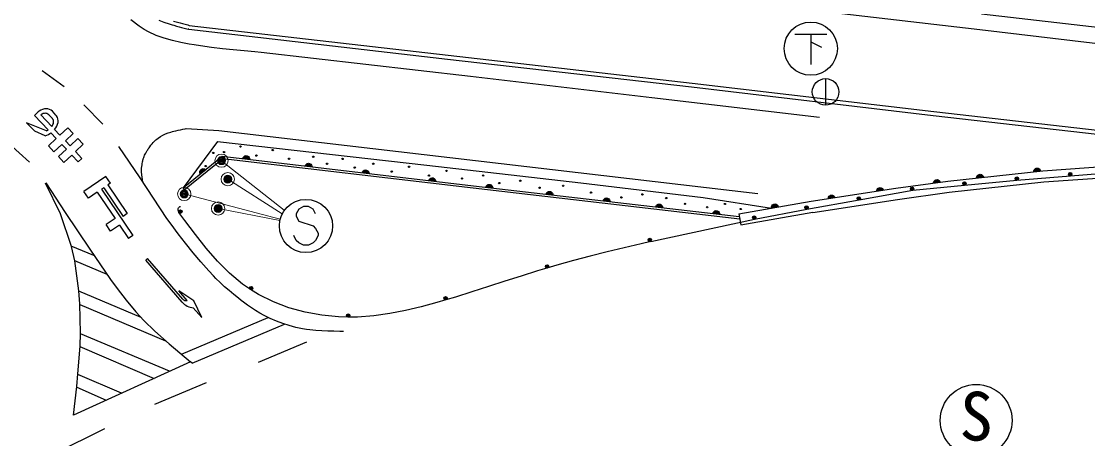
# Model space of a CAD drawing. Units: millimetres at full size, sheet at 1:1000; details may follow other scales. Extents: x 40000 to 680000, y 20000 to 380000.
# Drawn here: x 313768 to 353849, y 290977 to 306668 of the extents above; entities that cross this region are included whole.
import ezdxf
from ezdxf.enums import TextEntityAlignment as Align

# ---------------------------------------------------------------- set-up
doc = ezdxf.new("R2010")
doc.units = ezdxf.units.MM
doc.header["$LTSCALE"] = 1000
doc.header["$PDMODE"] = 32
doc.header["$PDSIZE"] = 500
for name, color, linetype, lineweight in [('M-BGD', 7, 'Continuous', 25), ('M-BGD-EXST', 7, 'Continuous', 25), ('M-STR-HTXT', 7, 'Continuous', 13), ('M-STR-STRC', 7, 'Continuous', 25)]:
    doc.layers.add(name, color=color, linetype=linetype, lineweight=lineweight)
doc.styles.add('ＭＳ ゴシック', font='')
doc.styles.get('ＭＳ ゴシック').set_extended_font_data('MS Gothic')

msp = doc.modelspace()

# ---------------------------------------------------------------- linework, layer by layer
at = {"layer": 'M-BGD'}
for p, q in [((349789, 306344), (344074, 307018)), ((318935, 306710), (319131, 306636)), ((319131, 306636), (319328, 306571)), ((319486, 306679), (319541, 306663)), ((319541, 306663), (319638, 306635)), ((319638, 306635), (319734, 306609)), ((354929, 306346), (349859, 306940)), ((319328, 306571), (319442, 306536)), ((319442, 306536), (319500, 306519)), ((319500, 306519), (319597, 306491)), ((319597, 306491), (319695, 306464)), ((319695, 306464), (319791, 306438)), ((319734, 306609), (319830, 306583)), ((319791, 306438), (319888, 306412)), ((319830, 306583), (319926, 306557)), ((319888, 306412), (319984, 306387)), ((319926, 306557), (320022, 306532)), ((319984, 306387), (320040, 306372)), ((320022, 306532), (320078, 306517)), ((320061, 306368), (320040, 306372)), ((320061, 306368), (329790, 305247)), ((320078, 306517), (329807, 305396)), ((354859, 305750), (349789, 306344)), ((329790, 305247), (338963, 304199)), ((329807, 305396), (338980, 304348)), ((338980, 304348), (348061, 303282)), ((343998, 304513), (343998, 303513)), ((338963, 304199), (348044, 303133)), ((348044, 303133), (355964, 302230)), ((348061, 303282), (355981, 302379)), ((321141, 302151), (319853, 300409)), ((321141, 302151), (329004, 301256)), ((319853, 300409), (321318, 301593)), ((319904, 300347), (321342, 301510)), ((321318, 301593), (330760, 300481)), ((321342, 301510), (330750, 300402)), ((322095, 301523), (322109, 301553)), ((322353, 301494), (322095, 301523)), ((322344, 301510), (322107, 301538)), ((322109, 301553), (322127, 301577)), ((322114, 301552), (322341, 301526)), ((322337, 301542), (322121, 301567)), ((322127, 301577), (322156, 301600)), ((322138, 301581), (322324, 301560)), ((322156, 301600), (322184, 301612)), ((322310, 301577), (322156, 301595)), ((322183, 301607), (322286, 301595)), ((322184, 301612), (322216, 301619)), ((322216, 301619), (322257, 301614)), ((322257, 301614), (322287, 301600)), ((322287, 301600), (322311, 301582)), ((322311, 301582), (322333, 301553)), ((322333, 301553), (322346, 301526)), ((322346, 301526), (322353, 301494)), ((320480, 300995), (320484, 301032)), ((320652, 301121), (320482, 300984)), ((320484, 301032), (320494, 301060)), ((320485, 301006), (320630, 301123)), ((320608, 301125), (320487, 301028)), ((320488, 300969), (320666, 301112)), ((320679, 301103), (320494, 300953)), ((320494, 301060), (320512, 301088)), ((320697, 301098), (320496, 300935)), ((320497, 301056), (320578, 301121)), ((320512, 301088), (320544, 301114)), ((320544, 301114), (320575, 301125)), ((320575, 301125), (320605, 301129)), ((320605, 301129), (320641, 301126)), ((320641, 301126), (320670, 301115)), ((320670, 301115), (320697, 301098)), ((324436, 301233), (324450, 301263)), ((324694, 301204), (324436, 301233)), ((324685, 301220), (324448, 301248)), ((324450, 301263), (324469, 301287)), ((324455, 301262), (324682, 301236)), ((324679, 301252), (324462, 301277)), ((324469, 301287), (324497, 301310)), ((324480, 301291), (324665, 301270)), ((324497, 301310), (324525, 301322)), ((324651, 301287), (324497, 301305)), ((324524, 301317), (324627, 301305)), ((324525, 301322), (324557, 301329)), ((324557, 301329), (324598, 301324)), ((324598, 301324), (324628, 301310)), ((324628, 301310), (324652, 301292)), ((324652, 301292), (324675, 301263)), ((324675, 301263), (324687, 301236)), ((324687, 301236), (324694, 301204)), ((326582, 300986), (326596, 301015)), ((326596, 301015), (326614, 301039)), ((326601, 301015), (326827, 300989)), ((326824, 301005), (326608, 301030)), ((326614, 301039), (326643, 301062)), ((326625, 301043), (326810, 301022)), ((326797, 301039), (326642, 301057)), ((326643, 301062), (326670, 301075)), ((326670, 301075), (326702, 301081)), ((326670, 301069), (326773, 301058)), ((326702, 301081), (326744, 301077)), ((326744, 301077), (326773, 301063)), ((326773, 301063), (326797, 301044)), ((326797, 301044), (326820, 301016)), ((326820, 301016), (326833, 300988)), ((329004, 301256), (334794, 300590)), ((348596, 300662), (352163, 301049)), ((351820, 301026), (351827, 301058)), ((352078, 301054), (351820, 301026)), ((351827, 301058), (351839, 301086)), ((352066, 301068), (351829, 301043)), ((351832, 301059), (352059, 301083)), ((352052, 301098), (351835, 301075)), ((351839, 301086), (351862, 301114)), ((351849, 301092), (352035, 301112)), ((351862, 301114), (351887, 301132)), ((352018, 301126), (351863, 301109)), ((351887, 301132), (351916, 301146)), ((351887, 301127), (351990, 301138)), ((351916, 301146), (351958, 301151)), ((351958, 301151), (351990, 301144)), ((351990, 301144), (352017, 301131)), ((352017, 301131), (352046, 301108)), ((352046, 301108), (352064, 301084)), ((352064, 301084), (352078, 301054)), ((352163, 301049), (356569, 301365)), ((353202, 300864), (355182, 301016)), ((320484, 300965), (320480, 300995)), ((320496, 300935), (320484, 300965)), ((326839, 300956), (326582, 300986)), ((326831, 300973), (326594, 301000)), ((326833, 300988), (326839, 300956)), ((329086, 300687), (329100, 300717)), ((329343, 300657), (329086, 300687)), ((329335, 300674), (329098, 300701)), ((329100, 300717), (329118, 300741)), ((329105, 300716), (329331, 300690)), ((329328, 300706), (329112, 300731)), ((329118, 300741), (329147, 300763)), ((329129, 300745), (329314, 300723)), ((329301, 300740), (329146, 300758)), ((329147, 300763), (329174, 300776)), ((329174, 300776), (329206, 300783)), ((329174, 300771), (329277, 300759)), ((329206, 300783), (329248, 300778)), ((329248, 300778), (329277, 300764)), ((329277, 300764), (329301, 300746)), ((329301, 300746), (329324, 300717)), ((329324, 300717), (329337, 300689)), ((329337, 300689), (329343, 300657)), ((346637, 300390), (348596, 300662)), ((348310, 300623), (348053, 300588)), ((348053, 300588), (348059, 300620)), ((348059, 300620), (348071, 300648)), ((348297, 300637), (348061, 300604)), ((348064, 300620), (348290, 300652)), ((348283, 300667), (348067, 300637)), ((348071, 300648), (348093, 300677)), ((348080, 300654), (348265, 300680)), ((348093, 300677), (348116, 300696)), ((348248, 300693), (348094, 300672)), ((348116, 300696), (348146, 300710)), ((348117, 300691), (348220, 300705)), ((348146, 300710), (348187, 300716)), ((348187, 300716), (348219, 300710)), ((348219, 300710), (348247, 300698)), ((348247, 300698), (348276, 300676)), ((348276, 300676), (348295, 300653)), ((348295, 300653), (348310, 300623)), ((348647, 300245), (352200, 300631)), ((349223, 300511), (351190, 300690)), ((349673, 300793), (349680, 300825)), ((349930, 300821), (349673, 300793)), ((349680, 300825), (349692, 300853)), ((349918, 300836), (349681, 300810)), ((349685, 300826), (349912, 300850)), ((349905, 300865), (349688, 300842)), ((349692, 300853), (349715, 300881)), ((349702, 300859), (349888, 300879)), ((349715, 300881), (349739, 300900)), ((349870, 300893), (349716, 300876)), ((349739, 300900), (349769, 300913)), ((349740, 300894), (349843, 300906)), ((349769, 300913), (349810, 300918)), ((349810, 300918), (349842, 300911)), ((349842, 300911), (349870, 300898)), ((349870, 300898), (349898, 300875)), ((349898, 300875), (349917, 300851)), ((349917, 300851), (349930, 300821)), ((351190, 300690), (353202, 300864)), ((352200, 300631), (356593, 300946)), ((319904, 300347), (319853, 300409)), ((330750, 300402), (340770, 299245)), ((330760, 300481), (340755, 299328)), ((331231, 300439), (331245, 300469)), ((331489, 300410), (331231, 300439)), ((331480, 300426), (331243, 300454)), ((331245, 300469), (331264, 300493)), ((331250, 300468), (331477, 300442)), ((331474, 300458), (331257, 300483)), ((331264, 300493), (331292, 300516)), ((331275, 300497), (331460, 300476)), ((331292, 300516), (331320, 300528)), ((331446, 300493), (331292, 300511)), ((331319, 300523), (331422, 300511)), ((331320, 300528), (331352, 300535)), ((331352, 300535), (331393, 300530)), ((331393, 300530), (331423, 300516)), ((331423, 300516), (331447, 300498)), ((331447, 300498), (331470, 300469)), ((331470, 300469), (331482, 300442)), ((331482, 300442), (331489, 300410)), ((333493, 300178), (333507, 300207)), ((333507, 300207), (333525, 300231)), ((333512, 300207), (333738, 300181)), ((333735, 300197), (333519, 300222)), ((333525, 300231), (333554, 300254)), ((333536, 300235), (333721, 300214)), ((333708, 300231), (333553, 300249)), ((333554, 300254), (333581, 300267)), ((333581, 300267), (333614, 300273)), ((333581, 300261), (333684, 300249)), ((333614, 300273), (333655, 300269)), ((333655, 300269), (333684, 300255)), ((333684, 300255), (333708, 300236)), ((333708, 300236), (333731, 300208)), ((333731, 300208), (333744, 300180)), ((334794, 300590), (339400, 300049)), ((343452, 299901), (346637, 300390)), ((345255, 299953), (347281, 300318)), ((346170, 300326), (345914, 300290)), ((345914, 300290), (345920, 300322)), ((345920, 300322), (345932, 300350)), ((346158, 300340), (345922, 300307)), ((345925, 300323), (346151, 300354)), ((346143, 300369), (345928, 300339)), ((345932, 300350), (345954, 300379)), ((345941, 300357), (346126, 300382)), ((345954, 300379), (345977, 300398)), ((346108, 300396), (345954, 300374)), ((345977, 300398), (346007, 300413)), ((345978, 300393), (346081, 300408)), ((346007, 300413), (346048, 300419)), ((346048, 300419), (346080, 300413)), ((346080, 300413), (346108, 300401)), ((346108, 300401), (346137, 300379)), ((346137, 300379), (346156, 300355)), ((346156, 300355), (346170, 300326)), ((346698, 299974), (348647, 300245)), ((347281, 300318), (349223, 300511)), ((333750, 300148), (333493, 300178)), ((333742, 300165), (333505, 300192)), ((333744, 300180), (333750, 300148)), ((335638, 299930), (335652, 299960)), ((335896, 299900), (335638, 299930)), ((335887, 299917), (335651, 299944)), ((335652, 299960), (335671, 299984)), ((335657, 299959), (335884, 299933)), ((335881, 299949), (335664, 299974)), ((335671, 299984), (335699, 300006)), ((335682, 299988), (335867, 299966)), ((335699, 300006), (335727, 300019)), ((335853, 299983), (335699, 300001)), ((335726, 300014), (335829, 300002)), ((335727, 300019), (335759, 300026)), ((335759, 300026), (335800, 300021)), ((335800, 300021), (335830, 300007)), ((335830, 300007), (335854, 299989)), ((335854, 299989), (335877, 299960)), ((335877, 299960), (335889, 299932)), ((335889, 299932), (335896, 299900)), ((339400, 300049), (341965, 299644)), ((340738, 299431), (343452, 299901)), ((342052, 299798), (342093, 299804)), ((342093, 299804), (342125, 299799)), ((342125, 299799), (342153, 299787)), ((343297, 299606), (345255, 299953)), ((343516, 299486), (346698, 299974)), ((344351, 300041), (344095, 300002)), ((344095, 300002), (344101, 300034)), ((344101, 300034), (344112, 300062)), ((344339, 300055), (344103, 300019)), ((344106, 300035), (344331, 300069)), ((344324, 300084), (344109, 300051)), ((344112, 300062), (344134, 300092)), ((344122, 300069), (344306, 300097)), ((344134, 300092), (344157, 300111)), ((344288, 300110), (344135, 300086)), ((344157, 300111), (344186, 300126)), ((344158, 300106), (344260, 300121)), ((344186, 300126), (344227, 300132)), ((344227, 300132), (344260, 300127)), ((344260, 300127), (344288, 300115)), ((344288, 300115), (344317, 300093)), ((344317, 300093), (344336, 300070)), ((344336, 300070), (344351, 300041)), ((319663, 299597), (319669, 299627)), ((319663, 299557), (319663, 299597)), ((319670, 299527), (319663, 299557)), ((319669, 299627), (319682, 299653)), ((319691, 299484), (319670, 299527)), ((319682, 299653), (319707, 299685)), ((319917, 299175), (319691, 299484)), ((319707, 299685), (319731, 299704)), ((319731, 299704), (319747, 299712)), ((337615, 299702), (337629, 299732)), ((337873, 299673), (337615, 299702)), ((337864, 299689), (337627, 299717)), ((337629, 299732), (337648, 299756)), ((337634, 299732), (337861, 299705)), ((337858, 299721), (337641, 299746)), ((337648, 299756), (337676, 299779)), ((337658, 299760), (337844, 299739)), ((337676, 299779), (337704, 299791)), ((337830, 299756), (337676, 299774)), ((337703, 299786), (337806, 299774)), ((337704, 299791), (337736, 299798)), ((337736, 299798), (337777, 299793)), ((337777, 299793), (337807, 299779)), ((337807, 299779), (337831, 299761)), ((337831, 299761), (337854, 299732)), ((337854, 299732), (337866, 299705)), ((337866, 299705), (337873, 299673)), ((339761, 299455), (339775, 299485)), ((340018, 299425), (339761, 299455)), ((340010, 299442), (339773, 299469)), ((339775, 299485), (339793, 299508)), ((339780, 299484), (340006, 299458)), ((340003, 299474), (339787, 299499)), ((339793, 299508), (339822, 299531)), ((339804, 299512), (339989, 299491)), ((339976, 299508), (339821, 299526)), ((339822, 299531), (339849, 299544)), ((339849, 299544), (339881, 299550)), ((339849, 299539), (339952, 299527)), ((339881, 299550), (339923, 299546)), ((339923, 299546), (339952, 299532)), ((339952, 299532), (339976, 299513)), ((339976, 299513), (339999, 299485)), ((339999, 299485), (340012, 299457)), ((340012, 299457), (340018, 299425)), ((340738, 299431), (340809, 299017)), ((340809, 299017), (343523, 299487)), ((341329, 299227), (343297, 299606)), ((342217, 299713), (341961, 299674)), ((341961, 299674), (341966, 299706)), ((341966, 299706), (341977, 299734)), ((342204, 299727), (341968, 299691)), ((341971, 299707), (342197, 299742)), ((342189, 299756), (341974, 299723)), ((341977, 299734), (341999, 299764)), ((341987, 299741), (342171, 299769)), ((341999, 299764), (342022, 299783)), ((342154, 299782), (342000, 299759)), ((342022, 299783), (342052, 299798)), ((342023, 299778), (342126, 299794)), ((342153, 299787), (342182, 299766)), ((342182, 299766), (342202, 299743)), ((342202, 299743), (342217, 299713)), ((320310, 298648), (319917, 299175)), ((337429, 298394), (341329, 299227)), ((320715, 298137), (320310, 298648)), ((337060, 298307), (336423, 298154)), ((337429, 298394), (337060, 298307)), ((321140, 297650), (320715, 298137)), ((335152, 297839), (334520, 297673)), ((335787, 297999), (335152, 297839)), ((336423, 298154), (335787, 297999)), ((321592, 297198), (321140, 297650)), ((333890, 297499), (333526, 297393)), ((334520, 297673), (333890, 297499)), ((322079, 296792), (321592, 297198)), ((332551, 297093), (331936, 296895)), ((333167, 297285), (332551, 297093)), ((333526, 297393), (333167, 297285)), ((322380, 296580), (322079, 296792)), ((331322, 296695), (330706, 296496)), ((331936, 296895), (331322, 296695)), ((322685, 296394), (322380, 296580)), ((323241, 296118), (322685, 296394)), ((329728, 296193), (329390, 296094)), ((330088, 296302), (329728, 296193)), ((330706, 296496), (330088, 296302)), ((323828, 295897), (323241, 296118)), ((324437, 295730), (323828, 295897)), ((328213, 295792), (327617, 295677)), ((328803, 295933), (328213, 295792)), ((329390, 296094), (328803, 295933)), ((325061, 295617), (324437, 295730)), ((325691, 295556), (325061, 295617)), ((326056, 295544), (325691, 295556)), ((326410, 295550), (326056, 295544)), ((327017, 295594), (326410, 295550)), ((327617, 295677), (327017, 295594))]:
    msp.add_line(p, q, dxfattribs=at)
for centre, radius in [((343998, 304013), 500), ((322007, 301960), 25), ((323220, 301829), 25), ((320982, 301721), 25), ((321388, 301753), 25), ((322602, 301622), 25), ((323830, 301502), 25), ((324743, 301577), 25), ((325845, 301496), 25), ((320699, 301225), 25), ((325260, 301313), 25), ((326298, 301169), 25), ((326996, 301314), 25), ((327692, 301018), 25), ((328341, 301203), 25), ((329749, 301042), 25), ((329091, 300866), 25), ((330330, 300759), 25), ((331127, 300867), 25), ((331730, 300589), 25), ((332524, 300676), 25), ((349218, 300574), 62.5), ((349218, 300574), 37.5), ((351186, 300753), 62.5), ((351186, 300753), 37.5), ((351186, 300753), 12.5), ((353192, 300926), 62.5), ((353192, 300926), 37.5), ((353192, 300926), 12.5), ((333248, 300412), 25), ((334135, 300488), 25), ((335182, 300228), 25), ((347246, 300376), 62.5), ((347246, 300376), 37.5), ((347246, 300376), 12.5), ((349218, 300574), 12.5), ((336324, 300050), 25), ((337111, 300161), 25), ((338007, 300022), 25), ((338710, 299806), 25), ((340216, 299800), 25), ((345243, 300010), 62.5), ((345243, 300010), 37.5), ((345243, 300010), 12.5), ((319748, 299512), 62.5), ((319748, 299512), 62.5), ((319748, 299512), 37.5), ((319748, 299512), 37.5), ((319748, 299512), 12.5), ((319748, 299512), 12.5), ((339546, 299675), 25), ((340807, 299612), 25), ((343280, 299669), 62.5), ((343280, 299669), 37.5), ((343280, 299669), 12.5), ((341315, 299292), 62.5), ((341315, 299292), 37.5), ((341315, 299292), 12.5), ((337390, 298450), 62.5), ((337390, 298450), 37.5), ((337390, 298450), 12.5), ((333531, 297455), 62.5), ((333531, 297455), 37.5), ((333531, 297455), 12.5), ((322402, 296640), 62.5), ((322402, 296640), 37.5), ((322402, 296640), 12.5), ((329714, 296257), 62.5), ((329714, 296257), 37.5), ((329714, 296257), 12.5), ((326059, 295607), 62.5), ((326059, 295607), 37.5), ((326059, 295607), 12.5)]:
    msp.add_circle(centre, radius, dxfattribs=at)
at = {"layer": 'M-BGD-EXST'}
for p, q in [((342841, 306191), (344041, 306191)), ((343441, 306191), (343441, 305041)), ((343441, 305891), (343841, 305691))]:
    msp.add_line(p, q, dxfattribs=at)
for centre, radius in [((343441, 305641), 1000), ((349658, 291666), 1350)]:
    msp.add_circle(centre, radius, dxfattribs=at)
at = {"layer": 'M-STR-HTXT'}
for p, q in [((321293, 301429), (323651, 299574)), ((321528, 300735), (323569, 299427)), ((319892, 300176), (323492, 299230)), ((321165, 299632), (323480, 299174))]:
    msp.add_line(p, q, dxfattribs=at)
for centre, radius in [((321293, 301429), 150), ((321293, 301429), 120), ((321293, 301429), 90), ((321293, 301429), 60), ((321293, 301429), 30), ((321293, 301429), 20), ((321528, 300735), 150), ((321528, 300735), 120), ((321528, 300735), 90), ((321528, 300735), 60), ((321528, 300735), 30), ((321528, 300735), 20), ((319892, 300176), 150), ((319892, 300176), 120), ((319892, 300176), 90), ((319892, 300176), 60), ((319892, 300176), 30), ((319892, 300176), 20), ((321165, 299632), 150), ((321165, 299632), 120), ((321165, 299632), 90), ((321165, 299632), 60), ((321165, 299632), 30), ((321165, 299632), 20)]:
    msp.add_circle(centre, radius, dxfattribs=at)
for p in [(321293, 301429), (321528, 300735), (319892, 300176), (321165, 299632)]:
    msp.add_point(p, dxfattribs=at)
at = {"layer": 'M-STR-STRC'}
for p, q in [((315373, 304203), (314548, 304804)), ((316831, 302798), (316116, 303532)), ((314398, 303262), (314262, 303133)), ((314262, 303133), (314776, 302587)), ((314435, 303290), (314398, 303262)), ((314499, 303329), (314435, 303290)), ((314567, 303357), (314499, 303329)), ((314512, 303160), (314501, 303152)), ((314501, 303152), (314912, 302716)), ((314549, 303182), (314512, 303160)), ((314587, 303198), (314549, 303182)), ((314637, 303374), (314567, 303357)), ((314627, 303208), (314587, 303198)), ((314666, 303211), (314627, 303208)), ((314705, 303380), (314637, 303374)), ((314704, 303207), (314666, 303211)), ((314739, 303197), (314704, 303207)), ((314771, 303373), (314705, 303380)), ((314770, 303180), (314739, 303197)), ((314797, 303157), (314770, 303180)), ((314833, 303355), (314771, 303373)), ((314934, 303011), (314797, 303157)), ((314887, 303325), (314833, 303355)), ((314934, 303286), (314887, 303325)), ((315071, 303140), (314934, 303286)), ((314941, 303003), (314934, 303011)), ((315094, 303112), (315071, 303140)), ((315125, 303058), (315094, 303112)), ((315144, 302998), (315125, 303058)), ((314270, 302532), (313966, 302855)), ((314713, 302545), (313966, 302855)), ((314912, 302716), (314938, 302751)), ((314938, 302751), (314958, 302788)), ((314961, 302974), (314941, 303003)), ((314958, 302788), (314972, 302827)), ((314974, 302941), (314961, 302974)), ((314972, 302827), (314980, 302866)), ((314980, 302905), (314974, 302941)), ((314980, 302866), (314980, 302905)), ((315015, 302607), (315063, 302665)), ((315015, 302607), (315221, 302388)), ((315063, 302665), (315102, 302729)), ((315102, 302729), (315130, 302797)), ((315130, 302797), (315147, 302865)), ((315152, 302933), (315144, 302998)), ((315147, 302865), (315152, 302933)), ((315516, 302667), (315221, 302388)), ((315516, 302667), (315722, 302449)), ((314669, 302366), (314270, 302532)), ((314669, 302366), (314728, 302384)), ((314713, 302545), (314741, 302560)), ((314728, 302384), (314786, 302410)), ((314741, 302560), (314767, 302579)), ((314767, 302579), (314776, 302587)), ((314786, 302410), (314840, 302446)), ((315084, 302260), (314789, 301981)), ((314840, 302446), (314879, 302478)), ((314879, 302478), (315084, 302260)), ((315722, 302449), (315427, 302170)), ((315894, 302267), (315598, 301988)), ((315894, 302267), (316099, 302048)), ((313303, 302070), (314072, 301377)), ((314994, 301763), (314789, 301981)), ((315290, 302041), (314994, 301763)), ((315461, 301860), (315166, 301581)), ((315290, 302041), (315461, 301860)), ((315427, 302170), (315598, 301988)), ((316099, 302048), (315804, 301770)), ((315166, 301581), (315372, 301363)), ((315667, 301641), (315372, 301363)), ((315667, 301641), (315907, 301386)), ((315804, 301770), (316044, 301515)), ((316044, 301515), (315907, 301386)), ((316950, 300830), (316121, 300271)), ((317117, 300581), (316950, 300830)), ((316288, 300023), (316121, 300271)), ((316625, 300250), (316288, 300023)), ((316625, 300250), (317296, 299255)), ((316869, 300414), (316781, 300354)), ((316781, 300354), (317954, 298613)), ((316869, 300414), (317595, 299336)), ((317117, 300581), (317024, 300519)), ((317024, 300519), (317750, 299441)), ((317750, 299441), (317595, 299336)), ((324194, 299610), (324103, 299429)), ((324103, 299429), (324103, 299338)), ((324376, 299701), (324194, 299610)), ((324558, 299701), (324376, 299701)), ((324740, 299610), (324558, 299701)), ((324831, 299429), (324740, 299610)), ((317296, 299255), (316959, 299028)), ((317126, 298779), (316959, 299028)), ((317463, 299006), (317126, 298779)), ((317463, 299006), (317798, 298508)), ((324103, 299338), (324194, 299156)), ((324194, 299156), (324740, 298974)), ((317954, 298613), (317798, 298508)), ((324103, 298429), (324013, 298610)), ((324740, 298974), (324831, 298883)), ((324831, 298883), (324922, 298701)), ((324922, 298610), (324831, 298429)), ((324922, 298701), (324922, 298610)), ((316500, 297868), (315645, 298210)), ((324194, 298338), (324103, 298429)), ((324376, 298247), (324194, 298338)), ((324558, 298247), (324376, 298247)), ((324740, 298338), (324558, 298247)), ((324831, 298429), (324740, 298338)), ((315771, 297680), (316984, 297166)), ((318447, 297689), (318515, 297748)), ((319820, 296104), (318447, 297689)), ((319837, 296222), (318515, 297748)), ((318271, 295527), (315928, 296528)), ((319998, 296174), (319683, 296537)), ((320252, 296156), (319683, 296537)), ((315967, 296019), (319191, 294657)), ((320547, 295539), (320233, 295902)), ((320547, 295539), (320252, 296156)), ((319787, 294153), (323048, 295531)), ((320190, 293815), (323662, 295283)), ((319341, 293509), (315991, 294923)), ((322682, 293855), (324500, 294615)), ((315973, 294443), (318760, 293244)), ((320190, 293815), (320129, 293867)), ((317538, 292688), (315891, 293388)), ((318782, 292271), (320728, 293088)), ((315853, 292913), (316957, 292424)), ((315012, 290425), (316903, 291363))]:
    msp.add_line(p, q, dxfattribs=at)
for points in [[(343767, 303056), (337469, 303793), (330648, 304588), (322787, 305493), (322549, 305515), (322141, 305553), (321733, 305593), (321324, 305638), (320915, 305688), (320505, 305745), (320267, 305782), (320081, 305813), (319761, 305873), (319445, 305945), (319135, 306034), (318835, 306141), (318545, 306272), (318384, 306360), (318196, 306480), (317888, 306719)], [(318335, 300625), (318286, 300997), (318281, 301065), (318281, 301081), (318281, 301089), (318282, 301103), (318284, 301128), (318287, 301153), (318297, 301206), (318309, 301272), (318315, 301310), (318327, 301386), (318334, 301423), (318341, 301459), (318346, 301479), (318353, 301504), (318368, 301547), (318384, 301590), (318403, 301632), (318423, 301673), (318445, 301715), (318458, 301738), (318468, 301755), (318485, 301784), (318503, 301813), (318521, 301841), (318540, 301870), (318559, 301898), (318570, 301914), (318594, 301948), (318637, 302006), (318681, 302062), (318728, 302115), (318777, 302167), (318828, 302215), (318858, 302241), (318906, 302278), (318994, 302336), (319087, 302387), (319185, 302432), (319286, 302471), (319389, 302506), (319450, 302523), (319498, 302536), (319582, 302557), (319667, 302576), (319752, 302594), (319837, 302610), (319922, 302626), (319966, 302634), (321190, 302560), (341457, 300195)], [(325878, 295008), (325746, 295010), (325517, 295013), (325290, 295019), (325063, 295029), (324837, 295046), (324613, 295069), (324483, 295087), (324338, 295111), (324087, 295163), (323840, 295227), (323595, 295304), (323356, 295393), (323121, 295494), (322893, 295608), (322732, 295698), (322573, 295793), (322417, 295894), (322264, 295999), (322114, 296109), (322028, 296174), (321925, 296254), (321750, 296396), (321578, 296542), (321410, 296692), (321245, 296847), (321084, 297005), (320993, 297098), (320814, 297287), (320514, 297623), (320225, 297969), (319944, 298322), (319669, 298682), (319397, 299046), (319242, 299256), (318736, 300014), (318229, 300787), (317437, 301965)], [(314685, 300594), (315418, 299482), (316339, 298102), (317124, 296964), (317365, 296621), (317709, 296185), (318068, 295752), (318367, 295421), (318786, 295016), (319320, 294544), (320129, 293867), (315731, 291866), (315857, 292942), (315893, 293419), (315974, 294460), (315991, 294938), (315966, 296044), (315927, 296539), (315776, 297658), (315650, 298197), (315239, 299431), (314673, 300582)]]:
    msp.add_lwpolyline(points, dxfattribs=at)
msp.add_circle((324467, 298974), 1000, dxfattribs=at)
for centre, radius, start, end in [((319959, 296338), 168, 223.6187, 283.2338), ((320270, 296501), 600, 221.409, 266.4764)]:
    msp.add_arc(centre, radius, start, end, dxfattribs=at)

# ---------------------------------------------------------------- texts
at = {"layer": 'M-BGD-EXST', "style": 'ＭＳ ゴシック'}
msp.add_text('S', height=1833, rotation=358.508, dxfattribs=at).set_placement((349003, 290374), align=Align.BOTTOM_LEFT)

doc.saveas('drawing.dxf')
